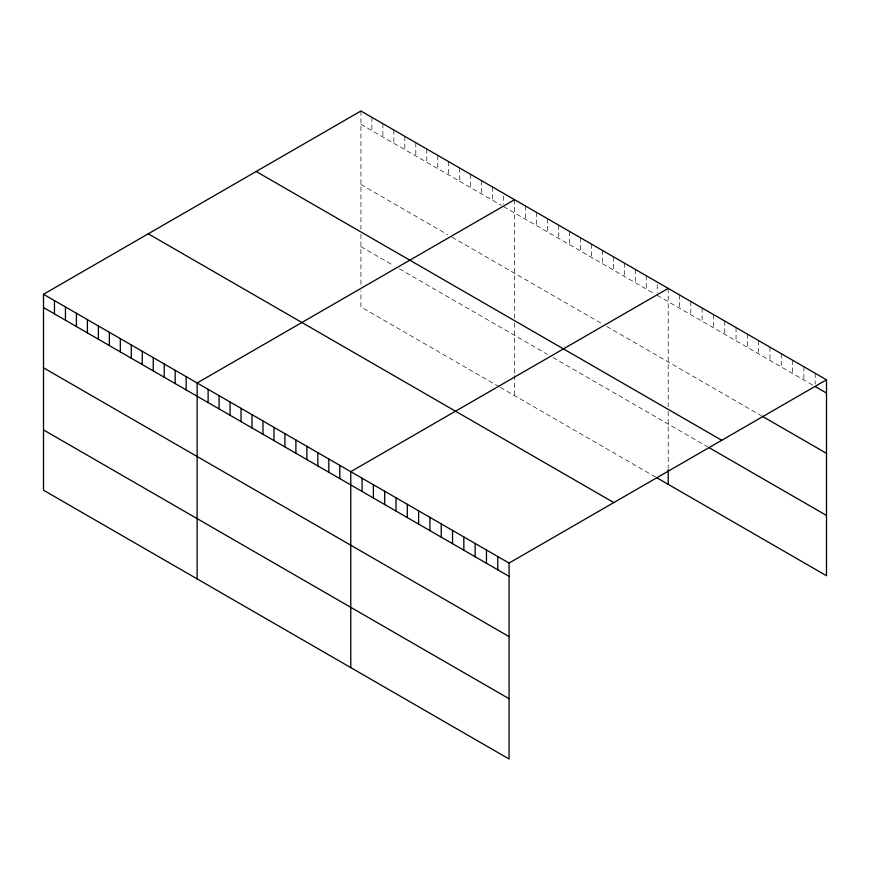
<?xml version="1.0" encoding="UTF-8"?>
<svg xmlns="http://www.w3.org/2000/svg" width="870" height="870" viewBox="0 0 870 870"><rect width="100%" height="100%" fill="white"/><g stroke="black" fill="none" stroke-linecap="round" stroke-linejoin="round"><path stroke-width="0.65" stroke-dasharray="4.35 3.26" d="M360.93 124.269L501.403 205.363M503.599 206.636L655.034 294.071M657.231 295.332L812.928 385.225M360.93 184.549L447.626 234.606M452.019 237.14L602.366 323.934M606.749 326.467L760.924 415.479M360.93 246.656L393.86 265.665M399.341 268.83L547.491 354.362M552.983 357.526L707.778 446.908M499.206 386.769L360.93 306.936L360.93 290.863M500.304 387.4L657.231 478M815.19 373.263L815.19 383.877M803.891 366.738L803.891 380.005M792.581 360.213L792.581 373.48M781.271 353.688L781.271 366.944M769.972 347.152L769.972 360.419M758.662 340.627L758.662 353.894M747.352 334.102L747.352 347.369M736.053 327.577L736.053 340.833M724.743 321.041L724.743 334.308M713.433 314.516L713.433 327.783M702.123 307.991L702.123 321.258M690.823 301.466L690.823 314.722M679.514 294.93L679.514 308.197M668.203 288.405L668.203 406.671M668.203 411.64L668.203 468.267M657.231 284.718L657.231 292.679M646.258 275.736L646.258 289.003M635.285 269.395L635.285 282.663M624.312 263.066L624.312 276.323M613.339 256.726L613.339 269.994M602.366 250.386L602.366 263.653M591.393 244.057L591.393 257.324M580.42 237.717L580.42 250.984M569.437 231.387L569.437 244.644M558.464 225.047L558.464 238.315M547.491 218.707L547.491 231.975M536.518 212.378L536.518 225.645M525.545 206.038L525.545 219.305M514.572 199.708L514.572 319.214M514.572 322.933L514.572 374.209M514.572 375.546L514.572 395.632M503.599 196.022L503.599 203.982M492.627 187.028L492.627 200.296M481.654 180.699L481.654 193.966M470.681 174.359L470.681 187.626M459.697 168.03L459.697 181.286M448.724 161.689L448.724 174.957M437.751 155.349L437.751 168.617M426.778 149.02L426.778 162.288M415.806 142.68L415.806 155.947M404.833 136.351L404.833 149.607M393.86 130.011L393.86 143.278M382.887 123.67L382.887 136.938M371.914 117.341L371.914 130.609M360.93 111.001L360.93 229.267M360.93 234.237L360.93 285.501"/><path stroke-width="1.3" d="M43.5 294.277L509.07 563.064L509.07 758.999L43.5 490.201L43.5 294.277L360.93 111.001L826.5 379.798L826.5 575.722L657.231 478M514.572 199.708L197.131 382.974L197.131 578.909M668.203 288.405L350.773 471.671L350.773 667.605M509.07 563.064L826.5 379.798M815.19 386.53L826.5 393.055M762.055 416.132L826.5 453.335M256.182 171.488L721.741 440.274M708.909 447.561L826.5 515.442M148.259 233.791L613.818 502.588M43.5 307.534L509.07 576.332M43.5 367.814L509.07 636.612M43.5 429.921L509.07 698.719M668.203 469.604L668.203 484.34M497.76 556.539L497.76 569.807M486.45 550.014L486.45 563.271M475.14 543.478L475.14 556.746M463.84 536.953L463.84 550.221M452.53 530.428L452.53 543.696M441.221 523.903L441.221 537.16M429.921 517.367L429.921 530.635M418.611 510.842L418.611 524.11M407.301 504.317L407.301 517.585M396.002 497.781L396.002 511.049M384.692 491.256L384.692 504.524M373.382 484.731L373.382 497.999M362.083 478.206L362.083 491.463M339.8 465.341L339.8 478.609M328.827 459.001L328.827 472.269M317.854 452.672L317.854 465.928M306.882 446.332L306.882 459.599M295.898 439.992L295.898 453.259M284.925 433.662L284.925 446.93M273.952 427.322L273.952 440.59M262.979 420.993L262.979 434.25M252.006 414.653L252.006 427.92M241.033 408.313L241.033 421.58M230.061 401.983L230.061 415.251M219.088 395.643L219.088 408.911M208.115 389.314L208.115 402.571M186.158 376.634L186.158 389.901M175.185 370.305L175.185 383.572M164.212 363.964L164.212 377.232M153.24 357.635L153.24 370.892M142.267 351.295L142.267 364.563M131.294 344.955L131.294 358.222M120.321 338.626L120.321 351.893M109.348 332.286L109.348 345.553M98.375 325.956L98.375 339.213M87.391 319.616L87.391 332.884M76.419 313.276L76.419 326.544M65.446 306.947L65.446 320.214M54.473 300.607L54.473 313.874"/></g></svg>
